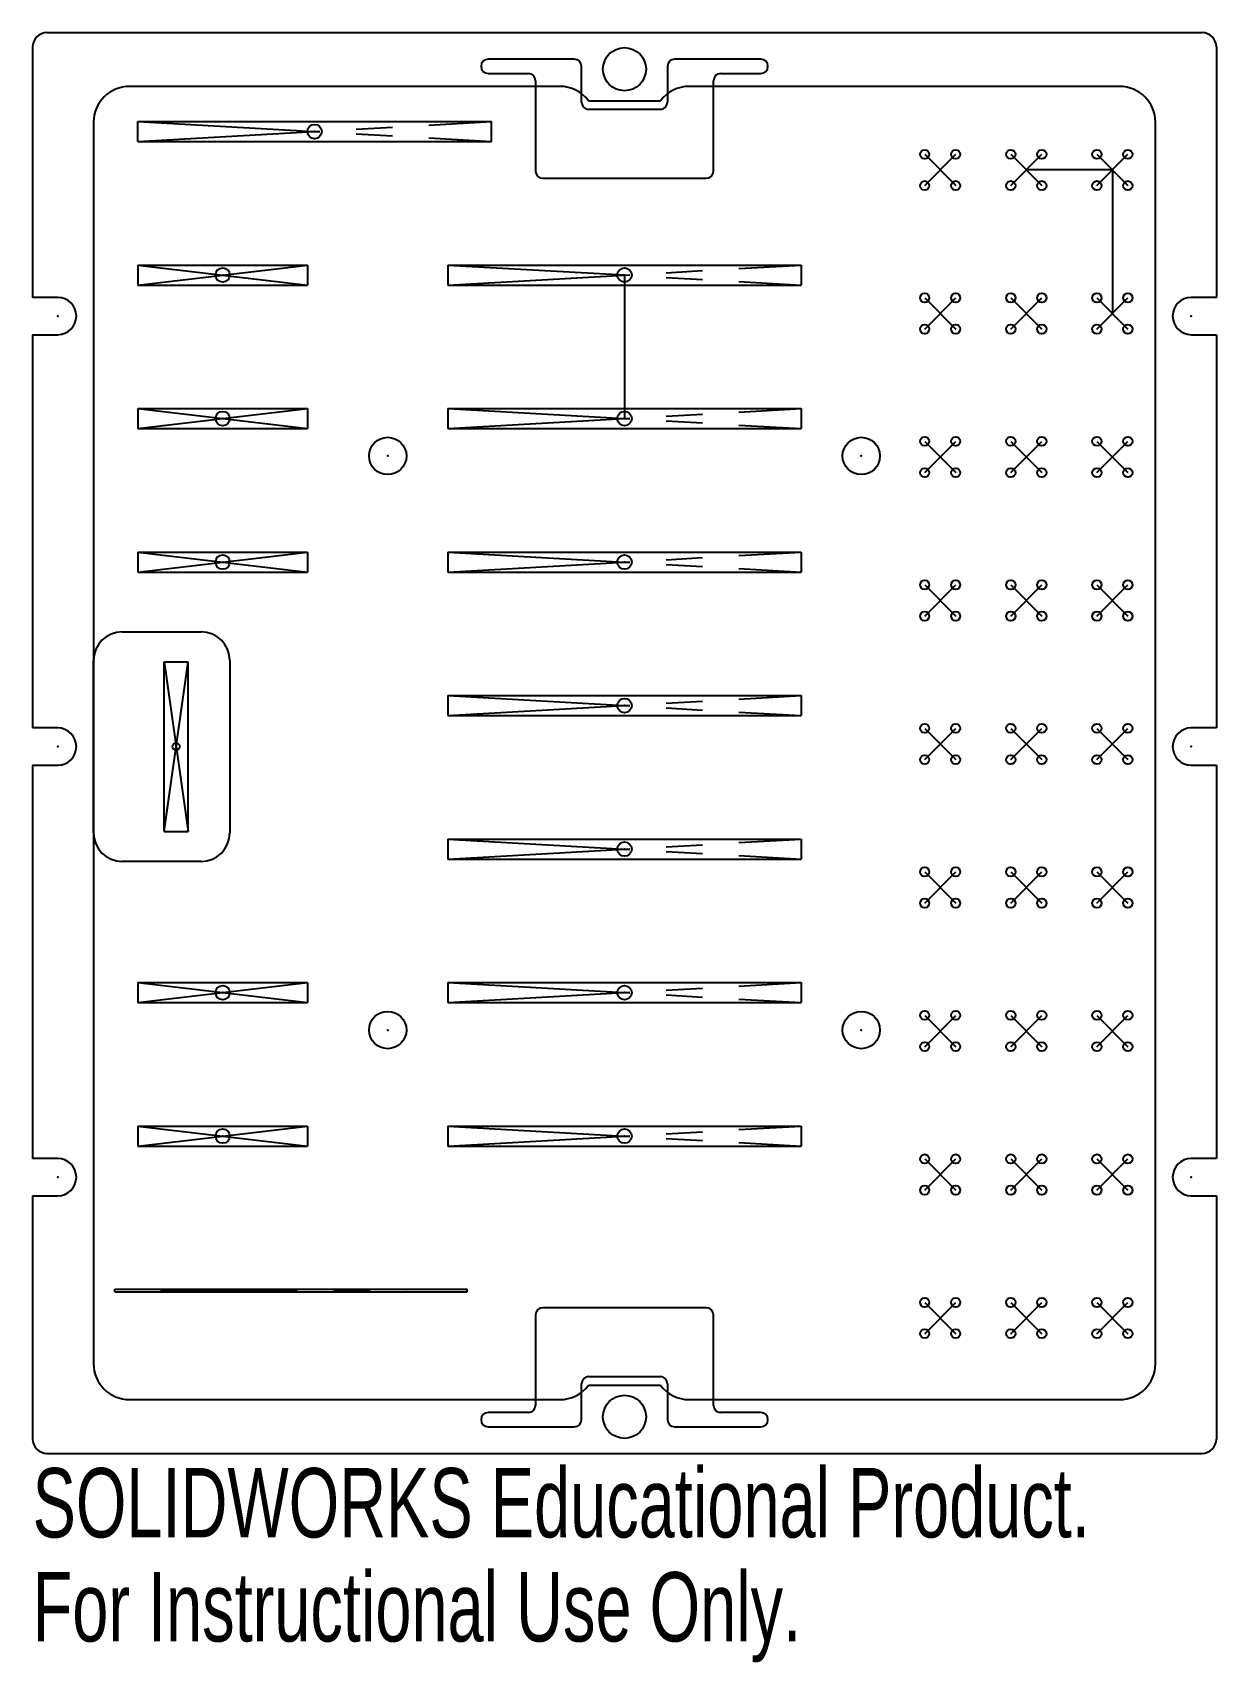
# Model space of a CAD drawing. Header units: millimetres. Extents: x -41 to 41, y -64 to 50.
import ezdxf

# ---------------------------------------------------------------- set-up
doc = ezdxf.new("R2010")
doc.units = ezdxf.units.MM
doc.header["$PDSIZE"] = -1
doc.linetypes.add('CENTERX2', pattern=[20.32, 12.7, -2.54, 2.54, -2.54])
doc.styles.add('SLDTEXTSTYLE0', font='TXT', dxfattribs={"width": 0.7})

msp = doc.modelspace()

# ---------------------------------------------------------------- linework, layer by layer
at = {"color": 7, "linetype": 'Continuous', "lineweight": 25}
for p, q in [((-40.25, 49.5), (40.25, 49.5)), ((-41.25, 48.5), (-41.25, 31.05)), ((41.25, 48.5), (41.25, 31.05)), ((-3.5, 47.65), (-9.5, 47.65)), ((-9.5, 46.65), (-6.7, 46.65)), ((-3, 44.65), (-3, 47.15)), ((3, 47.15), (3, 44.65)), ((9.5, 47.65), (3.5, 47.65)), ((6.7, 46.65), (9.5, 46.65)), ((-6.2, 46.15), (-6.2, 39.85)), ((6.2, 39.85), (6.2, 46.15)), ((2.5, 44.15), (-2.5, 44.15)), ((-5.7, 39.35), (5.7, 39.35)), ((-39.5, 31.05), (-41.25, 31.05)), ((41.25, 31.05), (39.5, 31.05)), ((-41.25, 28.45), (-39.5, 28.45)), ((-41.25, 28.45), (-41.25, 1.05)), ((39.5, 28.45), (41.25, 28.45)), ((41.25, 28.45), (41.25, 1.05)), ((-39.5, 1.05), (-41.25, 1.05)), ((41.25, 1.05), (39.5, 1.05)), ((-41.25, -1.55), (-39.5, -1.55)), ((-41.25, -1.55), (-41.25, -28.95)), ((39.5, -1.55), (41.25, -1.55)), ((41.25, -1.55), (41.25, -28.95)), ((-39.5, -28.95), (-41.25, -28.95)), ((41.25, -28.95), (39.5, -28.95)), ((-41.25, -31.55), (-39.5, -31.55)), ((-41.25, -31.55), (-41.25, -48.5)), ((39.5, -31.55), (41.25, -31.55)), ((41.25, -31.55), (41.25, -48.5)), ((5.7, -39.35), (-5.7, -39.35)), ((-6.2, -39.85), (-6.2, -46.15)), ((6.2, -46.15), (6.2, -39.85)), ((-2.5, -44.15), (2.5, -44.15)), ((-3, -47.15), (-3, -44.65)), ((3, -44.65), (3, -47.15)), ((-6.7, -46.65), (-9.5, -46.65)), ((-9.5, -47.65), (-3.5, -47.65)), ((3.5, -47.65), (9.5, -47.65)), ((9.5, -46.65), (6.7, -46.65)), ((-40.25, -49.5), (40.25, -49.5))]:
    msp.add_line(p, q, dxfattribs=at)
at = {"color": 7, "linetype": 'Continuous'}
for p, q in [((-4.5, 45.75), (-34.5, 45.75)), ((34.5, 45.75), (4.5, 45.75)), ((-2.5, 44.75), (2.5, 44.75)), ((-37, 43.25), (-37, -43.25)), ((-33.9182, 41.909), (-33.9182, 43.306)), ((-33.9182, 43.306), (-9.2802, 43.306)), ((-9.2802, 41.909), (-9.2802, 43.306)), ((37, -43.25), (37, 43.25)), ((-33.9182, 41.909), (-9.2802, 41.909)), ((-33.9182, 33.306), (-22.0818, 33.306)), ((-33.9182, 33.306), (-33.9182, 31.909)), ((-22.0818, 33.306), (-22.0818, 31.909)), ((-12.319, 33.306), (12.319, 33.306)), ((-12.319, 33.306), (-12.319, 31.909)), ((12.319, 33.306), (12.319, 31.909)), ((-33.9182, 31.909), (-22.0818, 31.909)), ((-12.319, 31.909), (12.319, 31.909)), ((-33.9182, 23.306), (-22.0818, 23.306)), ((-33.9182, 23.306), (-33.9182, 21.909)), ((-22.0818, 23.306), (-22.0818, 21.909)), ((-12.319, 23.306), (-12.319, 21.909)), ((-12.319, 23.306), (12.319, 23.306)), ((12.319, 23.306), (12.319, 21.909)), ((-33.9182, 21.909), (-22.0818, 21.909)), ((-12.319, 21.909), (12.319, 21.909)), ((-33.9182, 13.306), (-22.0818, 13.306)), ((-33.9182, 13.306), (-33.9182, 11.909)), ((-22.0818, 13.306), (-22.0818, 11.909)), ((-12.319, 13.306), (-12.319, 11.909)), ((-12.319, 13.306), (12.319, 13.306)), ((12.319, 13.306), (12.319, 11.909)), ((-33.9182, 11.909), (-22.0818, 11.909)), ((-12.319, 11.909), (12.319, 11.909)), ((-35, 7.75), (-29.5, 7.75)), ((-37, -6.25), (-37, 5.75)), ((-27.5, 5.75), (-27.5, -6.25)), ((-32.085, -6.165), (-32.085, 5.665)), ((-32.085, 5.665), (-30.415, 5.665)), ((-30.415, -6.165), (-30.415, 5.665)), ((-12.319, 3.306), (-12.319, 1.909)), ((-12.319, 3.306), (12.319, 3.306)), ((12.319, 3.306), (12.319, 1.909)), ((-12.319, 1.909), (12.319, 1.909)), ((-32.085, -6.165), (-30.415, -6.165)), ((-12.319, -6.694), (-12.319, -8.091)), ((-12.319, -6.694), (12.319, -6.694)), ((12.319, -6.694), (12.319, -8.091)), ((-29.5, -8.25), (-35, -8.25)), ((-12.319, -8.091), (12.319, -8.091)), ((-33.9182, -16.694), (-22.0818, -16.694)), ((-33.9182, -16.694), (-33.9182, -18.091)), ((-22.0818, -16.694), (-22.0818, -18.091)), ((-12.319, -16.694), (-12.319, -18.091)), ((-12.319, -16.694), (12.319, -16.694)), ((12.319, -16.694), (12.319, -18.091)), ((-33.9182, -18.091), (-22.0818, -18.091)), ((-12.319, -18.091), (12.319, -18.091)), ((-33.9182, -26.694), (-22.0818, -26.694)), ((-33.9182, -26.694), (-33.9182, -28.091)), ((-22.0818, -26.694), (-22.0818, -28.091)), ((-12.319, -26.694), (-12.319, -28.091)), ((-12.319, -26.694), (12.319, -26.694)), ((12.319, -26.694), (12.319, -28.091)), ((-33.9182, -28.091), (-22.0818, -28.091)), ((-12.319, -28.091), (12.319, -28.091)), ((-35.5089, -38.2476), (-35.5089, -38.0476)), ((-35.5089, -38.0476), (-10.9689, -38.0476)), ((-35.5089, -38.2476), (-10.9689, -38.2476)), ((-10.9689, -38.2476), (-10.9689, -38.0476)), ((-2.5, -44.75), (2.5, -44.75)), ((-34.5, -45.75), (-4.5, -45.75)), ((4.5, -45.75), (34.5, -45.75))]:
    msp.add_line(p, q, dxfattribs=at)
at = {"color": 7, "linetype": 'CENTERX2'}
for p, q in [((-33.9182, 41.909), (-9.2802, 43.306)), ((-33.9182, 43.306), (-9.2802, 41.909)), ((20.92, 38.84), (23.08, 41.02)), ((20.92, 41.02), (23.08, 38.84)), ((26.92, 38.84), (29.08, 41.02)), ((26.92, 41.02), (29.08, 38.84)), ((32.92, 41.02), (35.08, 38.84)), ((32.92, 38.84), (35.08, 41.02)), ((34, 39.93), (28, 39.93)), ((34, 39.93), (34, 29.93)), ((-33.9182, 33.306), (-22.0818, 31.909)), ((-33.9182, 31.909), (-22.0818, 33.306)), ((-12.319, 33.306), (12.319, 31.909)), ((-12.319, 31.909), (12.319, 33.306)), ((0, 32.6075), (0, 22.6075)), ((20.92, 28.84), (23.08, 31.02)), ((20.92, 31.02), (23.08, 28.84)), ((26.92, 28.84), (29.08, 31.02)), ((26.92, 31.02), (29.08, 28.84)), ((32.92, 28.84), (35.08, 31.02)), ((32.92, 31.02), (35.08, 28.84)), ((-33.9182, 23.306), (-22.0818, 21.909)), ((-33.9182, 21.909), (-22.0818, 23.306)), ((-12.319, 23.306), (12.319, 21.909)), ((-12.319, 21.909), (12.319, 23.306)), ((20.92, 18.84), (23.08, 21.02)), ((20.92, 21.02), (23.08, 18.84)), ((26.92, 18.84), (29.08, 21.02)), ((26.92, 21.02), (29.08, 18.84)), ((32.92, 18.84), (35.08, 21.02)), ((32.92, 21.02), (35.08, 18.84)), ((-33.9182, 13.306), (-22.0818, 11.909)), ((-33.9182, 11.909), (-22.0818, 13.306)), ((-12.319, 13.306), (12.319, 11.909)), ((-12.319, 11.909), (12.319, 13.306)), ((20.92, 8.84), (23.08, 11.02)), ((20.92, 11.02), (23.08, 8.84)), ((26.92, 8.84), (29.08, 11.02)), ((26.92, 11.02), (29.08, 8.84)), ((32.92, 8.84), (35.08, 11.02)), ((32.92, 11.02), (35.08, 8.84)), ((-32.085, -6.165), (-30.415, 5.665)), ((-32.085, 5.665), (-30.415, -6.165)), ((-12.319, 3.306), (12.319, 1.909)), ((-12.319, 1.909), (12.319, 3.306)), ((20.92, -1.16), (23.08, 1.02)), ((20.92, 1.02), (23.08, -1.16)), ((26.92, -1.16), (29.08, 1.02)), ((26.92, 1.02), (29.08, -1.16)), ((32.92, -1.16), (35.08, 1.02)), ((32.92, 1.02), (35.08, -1.16)), ((-12.319, -6.694), (12.319, -8.091)), ((-12.319, -8.091), (12.319, -6.694)), ((20.92, -11.16), (23.08, -8.98)), ((20.92, -8.98), (23.08, -11.16)), ((26.92, -11.16), (29.08, -8.98)), ((26.92, -8.98), (29.08, -11.16)), ((32.92, -11.16), (35.08, -8.98)), ((32.92, -8.98), (35.08, -11.16)), ((-33.9182, -16.694), (-22.0818, -18.091)), ((-33.9182, -18.091), (-22.0818, -16.694)), ((-12.319, -16.694), (12.319, -18.091)), ((-12.319, -18.091), (12.319, -16.694)), ((20.92, -21.16), (23.08, -18.98)), ((20.92, -18.98), (23.08, -21.16)), ((26.92, -21.16), (29.08, -18.98)), ((26.92, -18.98), (29.08, -21.16)), ((32.92, -21.16), (35.08, -18.98)), ((32.92, -18.98), (35.08, -21.16)), ((-33.9182, -26.694), (-22.0818, -28.091)), ((-33.9182, -28.091), (-22.0818, -26.694)), ((-12.319, -26.694), (12.319, -28.091)), ((-12.319, -28.091), (12.319, -26.694)), ((20.92, -31.16), (23.08, -28.98)), ((20.92, -28.98), (23.08, -31.16)), ((26.92, -31.16), (29.08, -28.98)), ((26.92, -28.98), (29.08, -31.16)), ((32.92, -31.16), (35.08, -28.98)), ((32.92, -28.98), (35.08, -31.16)), ((-35.5089, -38.2476), (-10.9689, -38.0476)), ((-35.5089, -38.0476), (-10.9689, -38.2476)), ((20.92, -41.16), (23.08, -38.98)), ((20.92, -38.98), (23.08, -41.16)), ((26.92, -41.16), (29.08, -38.98)), ((26.92, -38.98), (29.08, -41.16)), ((32.92, -41.16), (35.08, -38.98)), ((32.92, -38.98), (35.08, -41.16))]:
    msp.add_line(p, q, dxfattribs=at)
at = {"color": 7, "linetype": 'Continuous', "lineweight": 25}
for centre, radius in [((0, 46.95), 1.5), ((-16.5, 20), 1.3), ((16.5, 20), 1.3), ((-16.5, -20), 1.3), ((16.5, -20), 1.3), ((0, -46.95), 1.5)]:
    msp.add_circle(centre, radius, dxfattribs=at)
at = {"color": 7, "linetype": 'Continuous'}
for centre, radius in [((-21.5992, 42.6075), 0.5), ((20.92, 41.02), 0.32), ((23.08, 41.02), 0.32), ((26.92, 41.02), 0.32), ((29.08, 41.02), 0.32), ((32.92, 41.02), 0.32), ((35.08, 41.02), 0.32), ((20.92, 38.84), 0.32), ((23.08, 38.84), 0.32), ((26.92, 38.84), 0.32), ((29.08, 38.84), 0.32), ((32.92, 38.84), 0.32), ((35.08, 38.84), 0.32), ((-28, 32.6075), 0.5), ((0, 32.6075), 0.5), ((20.92, 31.02), 0.32), ((23.08, 31.02), 0.32), ((26.92, 31.02), 0.32), ((29.08, 31.02), 0.32), ((32.92, 31.02), 0.32), ((35.08, 31.02), 0.32), ((20.92, 28.84), 0.32), ((23.08, 28.84), 0.32), ((26.92, 28.84), 0.32), ((29.08, 28.84), 0.32), ((32.92, 28.84), 0.32), ((35.08, 28.84), 0.32), ((-28, 22.6075), 0.5), ((0, 22.6075), 0.5), ((20.92, 21.02), 0.32), ((23.08, 21.02), 0.32), ((26.92, 21.02), 0.32), ((29.08, 21.02), 0.32), ((32.92, 21.02), 0.32), ((35.08, 21.02), 0.32), ((20.92, 18.84), 0.32), ((23.08, 18.84), 0.32), ((26.92, 18.84), 0.32), ((29.08, 18.84), 0.32), ((32.92, 18.84), 0.32), ((35.08, 18.84), 0.32), ((-28, 12.6075), 0.5), ((0, 12.6075), 0.5), ((20.92, 11.02), 0.32), ((23.08, 11.02), 0.32), ((26.92, 11.02), 0.32), ((29.08, 11.02), 0.32), ((32.92, 11.02), 0.32), ((35.08, 11.02), 0.32), ((20.92, 8.84), 0.32), ((23.08, 8.84), 0.32), ((26.92, 8.84), 0.32), ((29.08, 8.84), 0.32), ((32.92, 8.84), 0.32), ((35.08, 8.84), 0.32), ((0, 2.6075), 0.5), ((20.92, 1.02), 0.32), ((23.08, 1.02), 0.32), ((26.92, 1.02), 0.32), ((29.08, 1.02), 0.32), ((32.92, 1.02), 0.32), ((35.08, 1.02), 0.32), ((-31.25, -0.25), 0.25), ((20.92, -1.16), 0.32), ((23.08, -1.16), 0.32), ((26.92, -1.16), 0.32), ((29.08, -1.16), 0.32), ((32.92, -1.16), 0.32), ((35.08, -1.16), 0.32), ((0, -7.3925), 0.5), ((20.92, -8.98), 0.32), ((23.08, -8.98), 0.32), ((26.92, -8.98), 0.32), ((29.08, -8.98), 0.32), ((32.92, -8.98), 0.32), ((35.08, -8.98), 0.32), ((20.92, -11.16), 0.32), ((23.08, -11.16), 0.32), ((26.92, -11.16), 0.32), ((29.08, -11.16), 0.32), ((32.92, -11.16), 0.32), ((35.08, -11.16), 0.32), ((-28, -17.3925), 0.5), ((0, -17.3925), 0.5), ((20.92, -18.98), 0.32), ((23.08, -18.98), 0.32), ((26.92, -18.98), 0.32), ((29.08, -18.98), 0.32), ((32.92, -18.98), 0.32), ((35.08, -18.98), 0.32), ((20.92, -21.16), 0.32), ((23.08, -21.16), 0.32), ((26.92, -21.16), 0.32), ((29.08, -21.16), 0.32), ((32.92, -21.16), 0.32), ((35.08, -21.16), 0.32), ((-28, -27.3925), 0.5), ((0, -27.3925), 0.5), ((20.92, -28.98), 0.32), ((23.08, -28.98), 0.32), ((26.92, -28.98), 0.32), ((29.08, -28.98), 0.32), ((32.92, -28.98), 0.32), ((35.08, -28.98), 0.32), ((20.92, -31.16), 0.32), ((23.08, -31.16), 0.32), ((26.92, -31.16), 0.32), ((29.08, -31.16), 0.32), ((32.92, -31.16), 0.32), ((35.08, -31.16), 0.32), ((20.92, -38.98), 0.32), ((23.08, -38.98), 0.32), ((26.92, -38.98), 0.32), ((29.08, -38.98), 0.32), ((32.92, -38.98), 0.32), ((35.08, -38.98), 0.32), ((20.92, -41.16), 0.32), ((23.08, -41.16), 0.32), ((26.92, -41.16), 0.32), ((29.08, -41.16), 0.32), ((32.92, -41.16), 0.32), ((35.08, -41.16), 0.32)]:
    msp.add_circle(centre, radius, dxfattribs=at)
at = {"color": 7, "linetype": 'Continuous', "lineweight": 25}
for centre, radius, start, end in [((-40.25, 48.5), 1, 90, 180), ((40.25, 48.5), 1, 0, 90), ((-9.5, 47.15), 0.5, 90, 270), ((-6.7, 46.15), 0.5, 0, 90), ((-3.5, 47.15), 0.5, 0, 90), ((3.5, 47.15), 0.5, 90, 180), ((6.7, 46.15), 0.5, 90, 180), ((9.5, 47.15), 0.5, 270, 90), ((-2.5, 44.65), 0.5, 180, 270), ((2.5, 44.65), 0.5, 270, 0), ((-5.7, 39.85), 0.5, 180, 270), ((5.7, 39.85), 0.5, 270, 0), ((-39.5, 29.75), 1.3, 270, 90), ((39.5, 29.75), 1.3, 90, 270), ((-39.5, -0.25), 1.3, 270, 90), ((39.5, -0.25), 1.3, 90, 270), ((-39.5, -30.25), 1.3, 270, 90), ((39.5, -30.25), 1.3, 90, 270), ((-5.7, -39.85), 0.5, 90, 180), ((5.7, -39.85), 0.5, 0, 90), ((-2.5, -44.65), 0.5, 90, 180), ((2.5, -44.65), 0.5, 0, 90), ((-6.7, -46.15), 0.5, 270, 0), ((6.7, -46.15), 0.5, 180, 270), ((-9.5, -47.15), 0.5, 90, 270), ((-3.5, -47.15), 0.5, 270, 0), ((3.5, -47.15), 0.5, 180, 270), ((9.5, -47.15), 0.5, 270, 90), ((-40.25, -48.5), 1, 180, 270), ((40.25, -48.5), 1, 270, 0)]:
    msp.add_arc(centre, radius, start, end, dxfattribs=at)
at = {"color": 7, "linetype": 'Continuous'}
for centre, radius, start, end in [((-34.5, 43.25), 2.5, 90, 180), ((-4.5, 43.25), 2.5, 36.869898, 90), ((4.5, 43.25), 2.5, 90, 143.130102), ((34.5, 43.25), 2.5, 0, 90), ((-35, 5.75), 2, 90, 180), ((-29.5, 5.75), 2, 0, 90), ((-35, -6.25), 2, 180, 270), ((-29.5, -6.25), 2, 270, 0), ((-34.5, -43.25), 2.5, 180, 270), ((34.5, -43.25), 2.5, 270, 0), ((-4.5, -43.25), 2.5, 270, 323.130102), ((4.5, -43.25), 2.5, 216.869898, 270)]:
    msp.add_arc(centre, radius, start, end, dxfattribs=at)
for p in [(-21.5992, 42.6075), (22, 39.93), (28, 39.93), (34, 39.93), (-28, 32.6075), (0, 32.6075), (-39.5, 29.75), (22, 29.93), (28, 29.93), (34, 29.93), (39.5, 29.75), (-28, 22.6075), (0, 22.6075), (-16.5, 20), (16.5, 20), (22, 19.93), (28, 19.93), (34, 19.93), (-28, 12.6075), (0, 12.6075), (22, 9.93), (28, 9.93), (34, 9.93), (0, 2.6075), (-39.5, -0.25), (-31.25, -0.25), (22, -0.07), (28, -0.07), (34, -0.07), (39.5, -0.25), (0, -7.3925), (22, -10.07), (28, -10.07), (34, -10.07), (-28, -17.3925), (0, -17.3925), (-16.5, -20), (16.5, -20), (22, -20.07), (28, -20.07), (34, -20.07), (-28, -27.3925), (0, -27.3925), (-39.5, -30.25), (22, -30.07), (28, -30.07), (34, -30.07), (39.5, -30.25), (-23.2389, -38.1476), (-23.2389, -38.1476), (22, -40.07), (28, -40.07), (34, -40.07)]:
    msp.add_point(p, dxfattribs=at)

# ---------------------------------------------------------------- texts
at = {"color": 7, "linetype": 'Continuous', "char_height": 4.83362, "attachment_point": 1, "style": 'SLDTEXTSTYLE0'}
for s, insert in [('SOLIDWORKS Educational Product.', (-41.25, -50.5196)), ('For Instructional Use Only.', (-41.25, -57.77))]:
    msp.add_mtext(s, dxfattribs=dict(at, insert=insert))

doc.saveas('drawing.dxf')
